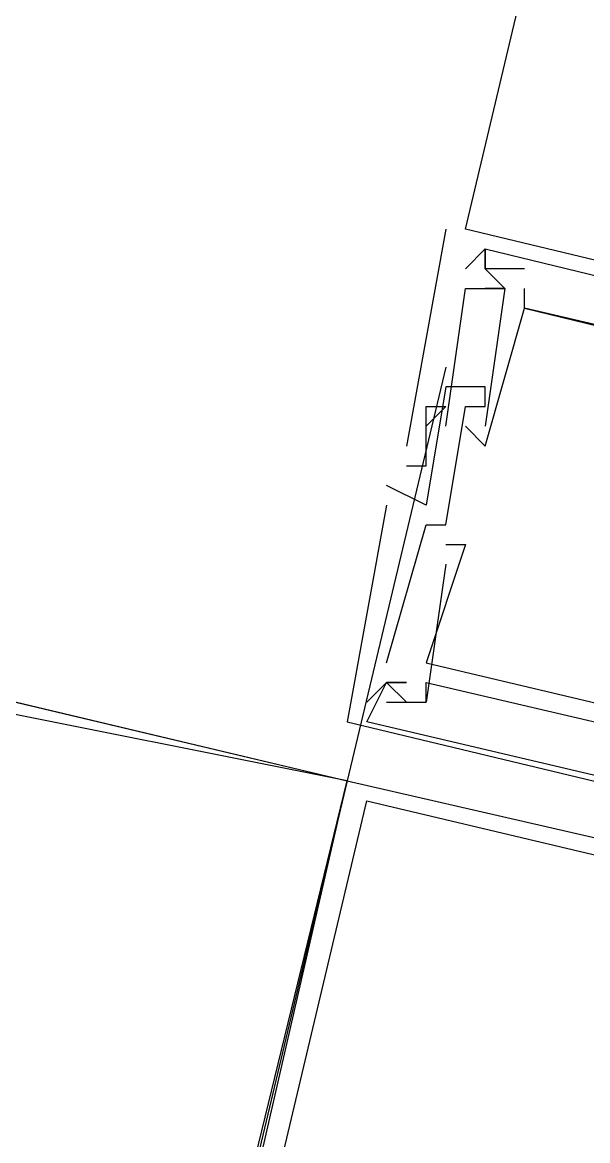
# Model space of a CAD drawing. Header units: feet. Extents: x -84 to 198, y -22 to 181.
# Drawn here: x 104.807 to 105.189, y 26.334 to 27.091 of the extents above; entities that cross this region are included whole.
import ezdxf

# ---------------------------------------------------------------- set-up
doc = ezdxf.new("R2010")
doc.units = ezdxf.units.FT
doc.layers.add('A-LINEA', color=7, linetype='CONTINUOUS')

msp = doc.modelspace()

# ---------------------------------------------------------------- linework, layer by layer
at = {"layer": 'A-LINEA'}
for p, q in [((105.1067, 26.9511), (106.64, 33.4311)), ((105.0933, 26.9511), (105.0667, 26.8044)), ((105.0933, 26.9511), (105.0667, 26.8044)), ((105.0933, 26.9511), (105.0667, 26.8044)), ((105.0933, 26.9511), (105.0933, 26.9511)), ((105.0933, 26.9511), (105.0933, 26.9511)), ((105.0933, 26.9511), (105.0933, 26.9511)), ((105.7733, 26.7911), (105.1067, 26.9511)), ((105.1067, 26.9511), (105.1067, 26.9511)), ((105.7733, 26.7911), (105.1067, 26.9511)), ((105.1067, 26.9511), (105.1067, 26.9511)), ((105.7733, 26.7911), (105.1067, 26.9511)), ((105.1067, 26.9511), (105.1067, 26.9511)), ((105.1067, 26.9244), (105.12, 26.9378)), ((105.1067, 26.9244), (105.12, 26.9378)), ((105.1067, 26.9244), (105.12, 26.9378)), ((105.12, 26.9378), (105.12, 26.9378)), ((105.12, 26.9378), (105.56, 26.8311)), ((105.12, 26.9378), (105.12, 26.9378)), ((105.12, 26.9378), (105.56, 26.8311)), ((105.12, 26.9378), (105.12, 26.9378)), ((105.12, 26.9378), (105.56, 26.8311)), ((105.1067, 26.9244), (105.1067, 26.9244)), ((105.1067, 26.9244), (105.1067, 26.9244)), ((105.1067, 26.9244), (105.1067, 26.9244)), ((105.12, 26.9244), (105.12, 26.9244)), ((105.12, 26.9244), (105.12, 26.9244)), ((105.12, 26.9244), (105.12, 26.9244)), ((105.12, 26.9244), (105.12, 26.9244)), ((105.12, 26.9244), (105.12, 26.9244)), ((105.12, 26.9244), (105.12, 26.9244)), ((105.12, 26.9244), (105.12, 26.9244)), ((105.12, 26.9244), (105.12, 26.9244)), ((105.12, 26.9244), (105.12, 26.9244)), ((105.1467, 26.9244), (105.1467, 26.9244)), ((105.1467, 26.9244), (105.1467, 26.9244)), ((105.1467, 26.9244), (105.1467, 26.9244)), ((105.1067, 26.9111), (105.1067, 26.9111)), ((105.1067, 26.9111), (105.1067, 26.9111)), ((105.1067, 26.9111), (105.1067, 26.9111)), ((105.12, 26.9111), (105.12, 26.9111)), ((105.12, 26.9111), (105.12, 26.9111)), ((105.12, 26.9111), (105.12, 26.9111)), ((105.1333, 26.9111), (105.1333, 26.9111)), ((105.1333, 26.9111), (105.1333, 26.9111)), ((105.1333, 26.9111), (105.1333, 26.9111)), ((105.1333, 26.9111), (105.1333, 26.9111)), ((105.1333, 26.9111), (105.1333, 26.9111)), ((105.1333, 26.9111), (105.1333, 26.9111)), ((105.1467, 26.9111), (105.1467, 26.9111)), ((105.1467, 26.9111), (105.1467, 26.9111)), ((105.1467, 26.9111), (105.1467, 26.9111)), ((105.1467, 26.8978), (105.1467, 26.8978)), ((105.1467, 26.8978), (105.1467, 26.8978)), ((105.1467, 26.8978), (105.1467, 26.8978)), ((105.1467, 26.8978), (105.1467, 26.8978)), ((105.1467, 26.8978), (105.1467, 26.8978)), ((105.1467, 26.8978), (105.1467, 26.8978)), ((105.0933, 26.8578), (105.0267, 26.5778)), ((105.0933, 26.8444), (105.0933, 26.8444)), ((105.0933, 26.8444), (105.0933, 26.8444)), ((105.0933, 26.8444), (105.0933, 26.8444)), ((105.12, 26.8444), (105.12, 26.8444)), ((105.12, 26.8444), (105.12, 26.8444)), ((105.12, 26.8444), (105.12, 26.8444)), ((105.08, 26.8311), (105.08, 26.8311)), ((105.08, 26.8311), (105.08, 26.8311)), ((105.08, 26.8311), (105.08, 26.8311)), ((105.0933, 26.8311), (105.0933, 26.8311)), ((105.0933, 26.8311), (105.0933, 26.8311)), ((105.0933, 26.8311), (105.0933, 26.8311)), ((105.1067, 26.8311), (105.1067, 26.8311)), ((105.1067, 26.8311), (105.1067, 26.8311)), ((105.1067, 26.8311), (105.1067, 26.8311)), ((105.12, 26.8311), (105.12, 26.8311)), ((105.12, 26.8311), (105.12, 26.8311)), ((105.12, 26.8311), (105.12, 26.8311)), ((105.08, 26.8178), (105.08, 26.8178)), ((105.08, 26.8178), (105.08, 26.8178)), ((105.08, 26.8178), (105.08, 26.8178)), ((105.0933, 26.8178), (105.0933, 26.8178)), ((105.0933, 26.8178), (105.0933, 26.8178)), ((105.0933, 26.8178), (105.0933, 26.8178)), ((105.1067, 26.8178), (105.1067, 26.8178)), ((105.1067, 26.8178), (105.1067, 26.8178)), ((105.1067, 26.8178), (105.1067, 26.8178)), ((105.12, 26.8178), (105.12, 26.8178)), ((105.12, 26.8178), (105.12, 26.8178)), ((105.12, 26.8178), (105.12, 26.8178)), ((105.0667, 26.8044), (105.0667, 26.8044)), ((105.0667, 26.8044), (105.0667, 26.8044)), ((105.0667, 26.8044), (105.0667, 26.8044)), ((105.08, 26.8044), (105.08, 26.8044)), ((105.08, 26.8044), (105.08, 26.8044)), ((105.08, 26.8044), (105.08, 26.8044)), ((105.12, 26.8044), (105.12, 26.8044)), ((105.12, 26.8044), (105.12, 26.8044)), ((105.12, 26.8044), (105.12, 26.8044)), ((105.0667, 26.7911), (105.0667, 26.7911)), ((105.0667, 26.7911), (105.0667, 26.7911)), ((105.0667, 26.7911), (105.0667, 26.7911)), ((105.08, 26.7911), (105.08, 26.7911)), ((105.08, 26.7911), (105.08, 26.7911)), ((105.08, 26.7911), (105.08, 26.7911)), ((105.0533, 26.7778), (105.0533, 26.7778)), ((105.0533, 26.7778), (105.0533, 26.7778)), ((105.0533, 26.7778), (105.0533, 26.7778)), ((105.0533, 26.7644), (105.0533, 26.7644)), ((105.0533, 26.7644), (105.0533, 26.7644)), ((105.0533, 26.7644), (105.0533, 26.7644)), ((105.08, 26.7644), (105.08, 26.7644)), ((105.08, 26.7644), (105.08, 26.7644)), ((105.08, 26.7644), (105.08, 26.7644)), ((105.08, 26.7511), (105.08, 26.7511)), ((105.08, 26.7511), (105.08, 26.7511)), ((105.08, 26.7511), (105.08, 26.7511)), ((105.0933, 26.7511), (105.0933, 26.7511)), ((105.0933, 26.7511), (105.0933, 26.7511)), ((105.0933, 26.7511), (105.0933, 26.7511)), ((105.0933, 26.7378), (105.0933, 26.7378)), ((105.0933, 26.7378), (105.0933, 26.7378)), ((105.0933, 26.7378), (105.0933, 26.7378)), ((105.1067, 26.7378), (105.1067, 26.7378)), ((105.1067, 26.7378), (105.1067, 26.7378)), ((105.1067, 26.7378), (105.1067, 26.7378)), ((105.0933, 26.7244), (105.08, 26.6311)), ((105.0933, 26.7244), (105.08, 26.6311)), ((105.0933, 26.7244), (105.08, 26.6311)), ((105.0933, 26.7244), (105.0933, 26.7244)), ((105.0933, 26.7244), (105.0933, 26.7244)), ((105.0933, 26.7244), (105.0933, 26.7244)), ((105.0533, 26.6578), (105.0533, 26.6578)), ((105.0533, 26.6578), (105.0533, 26.6578)), ((105.0533, 26.6578), (105.0533, 26.6578)), ((105.08, 26.6578), (105.08, 26.6578)), ((105.08, 26.6578), (105.08, 26.6578)), ((105.08, 26.6578), (105.08, 26.6578)), ((104.7467, 26.6444), (105.0267, 26.5778)), ((105.0533, 26.6444), (105.0533, 26.6444)), ((105.0533, 26.6444), (105.0533, 26.6444)), ((105.0533, 26.6444), (105.0533, 26.6444)), ((105.0533, 26.6444), (105.0533, 26.6444)), ((105.0533, 26.6444), (105.0533, 26.6444)), ((105.0533, 26.6444), (105.0533, 26.6444)), ((105.0533, 26.6444), (105.0533, 26.6444)), ((105.0533, 26.6444), (105.0533, 26.6444)), ((105.0533, 26.6444), (105.0533, 26.6444)), ((105.0667, 26.6444), (105.0667, 26.6444)), ((105.0667, 26.6444), (105.0667, 26.6444)), ((105.0667, 26.6444), (105.0667, 26.6444)), ((105.08, 26.6444), (105.08, 26.6444)), ((105.08, 26.6444), (105.08, 26.6444)), ((105.08, 26.6444), (105.08, 26.6444)), ((105.04, 26.6311), (105.04, 26.6311)), ((105.04, 26.6311), (105.04, 26.6311)), ((105.04, 26.6311), (105.04, 26.6311)), ((105.0533, 26.6311), (105.0533, 26.6311)), ((105.0533, 26.6311), (105.0533, 26.6311)), ((105.0533, 26.6311), (105.0533, 26.6311)), ((105.0667, 26.6311), (105.0667, 26.6311)), ((105.0667, 26.6311), (105.0667, 26.6311)), ((105.0667, 26.6311), (105.0667, 26.6311)), ((105.08, 26.6311), (105.08, 26.6311)), ((105.08, 26.6311), (105.08, 26.6311)), ((105.08, 26.6311), (105.08, 26.6311)), ((105.08, 26.6311), (105.08, 26.6311)), ((105.08, 26.6311), (105.08, 26.6311)), ((105.08, 26.6311), (105.08, 26.6311)), ((105.0267, 26.6178), (105.0267, 26.6178)), ((105.0267, 26.6178), (105.0267, 26.6178)), ((105.0267, 26.6178), (105.0267, 26.6178)), ((105.04, 26.6178), (105.04, 26.6178)), ((105.04, 26.6178), (105.04, 26.6178)), ((105.04, 26.6178), (105.04, 26.6178))]:
    msp.add_line(p, q, dxfattribs=at)
for points in [[(105.1467, 26.9244), (105.12, 26.9244), (105.12, 26.9378), (105.12, 26.9244), (105.1333, 26.9111), (105.12, 26.8178)], [(105.1467, 26.9244), (105.12, 26.9244), (105.12, 26.9378), (105.12, 26.9244), (105.1333, 26.9111), (105.12, 26.8178)], [(105.1467, 26.9244), (105.12, 26.9244), (105.12, 26.9378), (105.12, 26.9244), (105.1333, 26.9111), (105.12, 26.8178)], [(105.0933, 26.8178), (105.1067, 26.9111), (105.1333, 26.9111), (105.12, 26.9111)], [(105.0933, 26.8178), (105.1067, 26.9111), (105.1333, 26.9111), (105.12, 26.9111)], [(105.0933, 26.8178), (105.1067, 26.9111), (105.1333, 26.9111), (105.12, 26.9111)], [(105.64, 26.7778), (105.5467, 26.8044), (105.56, 26.8178), (105.5467, 26.8178), (105.5467, 26.8044), (105.1467, 26.8978), (105.1467, 26.9111)], [(105.64, 26.7778), (105.5467, 26.8044), (105.56, 26.8178), (105.5467, 26.8178), (105.5467, 26.8044), (105.1467, 26.8978), (105.1467, 26.9111)], [(105.64, 26.7778), (105.5467, 26.8044), (105.56, 26.8178), (105.5467, 26.8178), (105.5467, 26.8044), (105.1467, 26.8978), (105.1467, 26.9111)], [(105.1067, 26.8178), (105.12, 26.8044), (105.1467, 26.8978), (105.64, 26.7778), (105.6133, 26.6844)], [(105.1067, 26.8178), (105.12, 26.8044), (105.1467, 26.8978), (105.64, 26.7778), (105.6133, 26.6844)], [(105.1067, 26.8178), (105.12, 26.8044), (105.1467, 26.8978), (105.64, 26.7778), (105.6133, 26.6844)], [(105.0533, 26.6578), (105.08, 26.7511), (105.0933, 26.7511), (105.1067, 26.8311), (105.12, 26.8311), (105.12, 26.8444), (105.0933, 26.8444), (105.08, 26.7644), (105.0533, 26.7778)], [(105.0533, 26.6578), (105.08, 26.7511), (105.0933, 26.7511), (105.1067, 26.8311), (105.12, 26.8311), (105.12, 26.8444), (105.0933, 26.8444), (105.08, 26.7644), (105.0533, 26.7778)], [(105.0533, 26.6578), (105.08, 26.7511), (105.0933, 26.7511), (105.1067, 26.8311), (105.12, 26.8311), (105.12, 26.8444), (105.0933, 26.8444), (105.08, 26.7644), (105.0533, 26.7778)], [(105.0667, 26.7911), (105.08, 26.7911), (105.08, 26.8044), (105.08, 26.8311), (105.0933, 26.8311), (105.08, 26.8178)], [(105.0667, 26.7911), (105.08, 26.7911), (105.08, 26.8044), (105.08, 26.8311), (105.0933, 26.8311), (105.08, 26.8178)], [(105.0667, 26.7911), (105.08, 26.7911), (105.08, 26.8044), (105.08, 26.8311), (105.0933, 26.8311), (105.08, 26.8178)], [(105.0533, 26.7644), (105.0267, 26.6178), (105.6933, 26.4578), (105.7067, 26.4578)], [(105.0533, 26.7644), (105.0267, 26.6178), (105.6933, 26.4578), (105.7067, 26.4578)], [(105.0533, 26.7644), (105.0267, 26.6178), (105.6933, 26.4578), (105.7067, 26.4578)], [(105.0933, 26.7378), (105.1067, 26.7378), (105.08, 26.6578), (105.5867, 26.5378), (105.6, 26.6178), (105.6, 26.6178)], [(105.0933, 26.7378), (105.1067, 26.7378), (105.08, 26.6578), (105.5867, 26.5378), (105.6, 26.6178), (105.6, 26.6178)], [(105.0933, 26.7378), (105.1067, 26.7378), (105.08, 26.6578), (105.5867, 26.5378), (105.6, 26.6178), (105.6, 26.6178)], [(105.0267, 26.5778), (104.8933, 26.0178), (104.6133, 26.0844), (104.7467, 26.6444), (105.0267, 26.5778), (104.76, 26.6311), (104.6267, 26.0844), (104.8933, 26.0311), (105.0267, 26.5778)], [(105.0667, 26.6311), (105.0533, 26.6444), (105.04, 26.6311)], [(105.4933, 26.5111), (105.04, 26.6178), (105.0533, 26.6444), (105.0667, 26.6444), (105.0533, 26.6444)], [(105.0667, 26.6311), (105.0533, 26.6444), (105.04, 26.6311)], [(105.4933, 26.5111), (105.04, 26.6178), (105.0533, 26.6444), (105.0667, 26.6444), (105.0533, 26.6444)], [(105.0667, 26.6311), (105.0533, 26.6444), (105.04, 26.6311)], [(105.4933, 26.5111), (105.04, 26.6178), (105.0533, 26.6444), (105.0667, 26.6444), (105.0533, 26.6444)], [(105.0533, 26.6311), (105.08, 26.6311), (105.08, 26.6444), (105.48, 26.5511), (105.48, 26.5378), (105.4933, 26.5244), (105.4933, 26.5378), (105.4933, 26.5511), (105.5867, 26.5244)], [(105.0533, 26.6311), (105.08, 26.6311), (105.08, 26.6444), (105.48, 26.5511), (105.48, 26.5378), (105.4933, 26.5244), (105.4933, 26.5378), (105.4933, 26.5511), (105.5867, 26.5244)], [(105.0533, 26.6311), (105.08, 26.6311), (105.08, 26.6444), (105.48, 26.5511), (105.48, 26.5378), (105.4933, 26.5244), (105.4933, 26.5378), (105.4933, 26.5511), (105.5867, 26.5244)], [(105.0267, 26.5778), (105.84, 26.3911), (105.6533, 25.5778), (104.84, 25.7644), (105.0267, 26.5778)], [(105.04, 26.5644), (105.8267, 26.3778), (105.64, 25.5911), (104.8533, 25.7778), (105.04, 26.5644)]]:
    msp.add_lwpolyline(points, dxfattribs=at)

doc.saveas('drawing.dxf')
